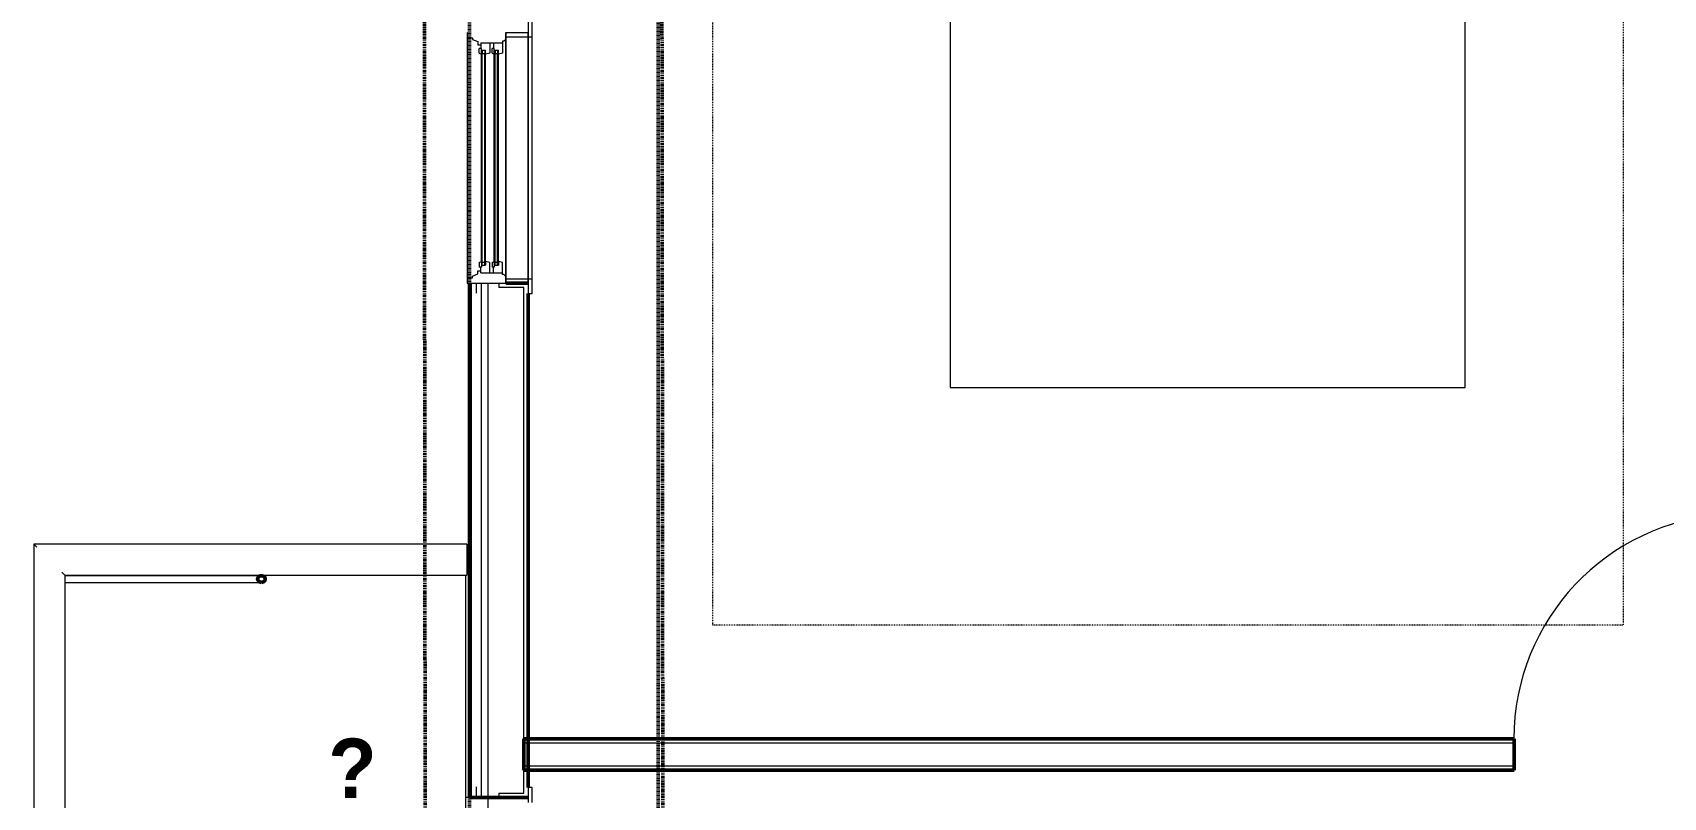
# Model space of a CAD drawing. Header units: inches. Extents: x -4217 to -1814, y 9706 to 12425.
# Drawn here: x -3926.9 to -3679.9, y 10203.5 to 10319.4 of the extents above; entities that cross this region are included whole.
import ezdxf

# ---------------------------------------------------------------- set-up
doc = ezdxf.new("R2010")
doc.units = ezdxf.units.IN
doc.header["$MEASUREMENT"] = 0
for name, pattern in [('Dash', [0.25, 0.125, -0.125]), ('Dash 1_16_', [0.125, 0.0625, -0.0625]), ('Double Dash 3_8_', [1, 0.375, -0.125, 0.125, -0.125, 0.125, -0.125])]:
    doc.linetypes.add(name, pattern=pattern)
for name, color, linetype, lineweight in [('A-ANNO-DIMS', 211, 'Continuous', 9), ('A-ANNO-DIMS-96', 211, 'Continuous', 9), ('A-AREA-IDEN', 2, 'Continuous', 9), ('A-DOOR-1', 250, 'Continuous', 9), ('A-DOOR-FRAM-1', 90, 'Continuous', 20), ('A-DOOR-FRAM-2', 250, 'Continuous', 9), ('A-FLOR-1', 50, 'Continuous', 13), ('A-FLOR-HRAL-1', 254, 'Continuous', 9), ('A-FLOR-HRAL-2', 250, 'Continuous', 9), ('A-GLAZ-1', 250, 'Continuous', 9), ('A-GLAZ-2', 90, 'Continuous', 20), ('A-WALL-3', 10, 'Continuous', 50), ('A-WALL-4', 50, 'Continuous', 13), ('C-PROP-LINE-1', 10, 'Double Dash 3_8_', 50), ('C-PROP-LINE-2', 91, 'Dash 1_16_', 50), ('I-FURN-1', 250, 'Continuous', 9), ('I-FURN-HDLN-1', 250, 'Dash', 9)]:
    doc.layers.add(name, color=color, linetype=linetype, lineweight=lineweight)
doc.styles.add('Century Gothic', font='ufonts.com_century-gothic.ttf', dxfattribs={"height": 9})
doc.styles.add('Century Gothic_B', font='GOTHICB.TTF', dxfattribs={"height": 9})
doc.dimstyles.new('OD__1_8__Tol__', dxfattribs={"dimscale": 12, "dimtxt": 9.397514, "dimasz": 1, "dimexe": 0.75, "dimexo": 0.5, "dimgap": 0.125, "dimtad": 1, "dimdec": 3, "dimrnd": 0.125, "dimzin": 3, "dimdsep": 46, "dimlunit": 4, "dimtxsty": 'Century Gothic', "dimblk1": 'OBLIQUE', "dimblk2": 'OBLIQUE', "dimsah": 1, "dimcen": 0.09, "dimdle": 0.75, "dimazin": 0, "dimtfac": 1, "dimtdec": 4, "dimtix": 1, "dimtmove": 0, "dimatfit": 3, "dimfxl": 1, "dimtvp": 1, "dimtfill": 1, "dimfrac": 2, "dimtolj": 1, "dimtzin": 0, "dimarcsym": 2})

# ---------------------------------------------------------------- blocks, each defined once
blk = doc.blocks.new('DIMBLOCK13-FLOOR PLAN - 3RD FLOOR')
at = {"layer": 'A-ANNO-DIMS-96', "lineweight": 50}
for p, q in [((-4043.68, 10348.59), (-4049.68, 10354.59)), ((-4043.68, 10348.59), (-4037.68, 10342.59)), ((-4043.68, 9984.63), (-4049.68, 9990.63)), ((-4043.68, 9984.63), (-4037.68, 9978.63))]:
    blk.add_line(p, q, dxfattribs=at)
at = {"layer": 'A-ANNO-DIMS-96'}
for p, q in [((-3858.47, 10348.59), (-4052.68, 10348.59)), ((-4043.68, 9975.63), (-4043.68, 10348.59)), ((-4043.68, 10348.59), (-3858.47, 10348.59)), ((-3862.29, 9984.63), (-4052.68, 9984.63)), ((-4043.68, 9984.63), (-3862.29, 9984.63))]:
    blk.add_line(p, q, dxfattribs=at)
at = {"layer": 'A-ANNO-DIMS-96', "color": 0, "insert": (-4056.71, 10147.37), "char_height": 9, "width": 46.1821, "attachment_point": 1, "rotation": 90, "line_spacing_factor": 0.984502, "style": 'Century Gothic', "bg_fill": 3, "box_fill_scale": 1.25, "bg_fill_color": 256, "bg_fill_true_color": 13158600, "bg_fill_transparency": 0}
blk.add_mtext('30\' - 4"', dxfattribs=at)
blk = doc.blocks.new('_Oblique')
at = {"color": 0, "linetype": 'ByBlock', "lineweight": -2}
blk.add_line((-0.5, -0.5), (0.5, 0.5), dxfattribs=at)
blk = doc.blocks.new('Railing - Baluster_01-2548053-FLOOR PLAN - 3RD FLOOR')
at = {"layer": 'A-FLOR-HRAL-1'}
blk.add_hatch(color=256, dxfattribs=at).paths.add_polyline_path([(0.59, 0.98), (-0.59, 0.98), (-0.59, 0.59), (0.59, 0.59)], flags=0)
at = {"layer": 'A-FLOR-HRAL-2'}
for p, q in [((-0.59, 0.59), (-0.59, 0.98)), ((0.59, 0.98), (0.59, 0.59))]:
    blk.add_line(p, q, dxfattribs=at)

msp = doc.modelspace()

# ---------------------------------------------------------------- linework, layer by layer
at = {"layer": 'A-DOOR-1'}
msp.add_arc((-3668.45443, 10212.3394), 34.06659, 93.365687, 180, dxfattribs=at)
at = {"layer": 'A-DOOR-FRAM-2'}
msp.add_line((-3851.22374, 10202.7019), (-3851.22374, 10204.9519), dxfattribs=at)
at = {"layer": 'A-GLAZ-1'}
msp.add_line((-3851.22374, 10279.82768), (-3851.22374, 10320.97611), dxfattribs=at)
at = {"layer": 'A-WALL-3'}
msp.add_line((-3702.45443, 10207.5894), (-3702.45443, 10212.3394), dxfattribs=at)
at = {"layer": 'C-PROP-LINE-1'}
msp.add_line((-3833.41046, 12088.68951), (-3830.99429, 9768.08086), dxfattribs=at)
at = {"layer": 'C-PROP-LINE-2'}
msp.add_line((-3832.16202, 10010.0894), (-3832.16202, 12088.5894), dxfattribs=at)
at = {"layer": 'I-FURN-1'}
for p, q in [((-3787.90604, 10344.3394), (-3787.90604, 10265.5894)), ((-3709.90604, 10265.5894), (-3709.90604, 10344.3394)), ((-3787.90604, 10265.5894), (-3709.90604, 10265.5894))]:
    msp.add_line(p, q, dxfattribs=at)
at = {"layer": 'I-FURN-HDLN-1'}
for p, q in [((-3823.90604, 10344.3394), (-3823.90604, 10229.5894)), ((-3685.90604, 10229.5894), (-3685.90604, 10344.3394)), ((-3823.90604, 10229.5894), (-3685.90604, 10229.5894))]:
    msp.add_line(p, q, dxfattribs=at)

# ---------------------------------------------------------------- texts
at = {"layer": 'A-AREA-IDEN', "insert": (-3882.14124, 10212.36932), "char_height": 9, "width": 8.787, "attachment_point": 1, "style": 'Century Gothic_B'}
msp.add_mtext('\\fCentury Gothic|b1|i0|c0|p34|;?', dxfattribs=at)

# ---------------------------------------------------------------- next in the draw order: dimensions: what is measured, and where the dimension line sits
at = {"layer": 'A-ANNO-DIMS'}
dim = msp.add_linear_dim(base=(-4043.6775575452, 10348.5893961105), p1=(-3856.2862366797, 9984.6268961105), p2=(-3852.4737366797, 10348.5893961105), angle=90, dimstyle='OD__1_8__Tol__', override={"dimpost": '<>', "dimfxl": 363.982467}, dxfattribs=at)
dim.commit()
dim.dimension.update_dxf_attribs({"geometry": 'DIMBLOCK13-FLOOR PLAN - 3RD FLOOR', "text_midpoint": (-4049.9039341947, 10166.6081461105)})

# ---------------------------------------------------------------- next in the draw order: linework, layer by layer
at = {"layer": 'A-DOOR-FRAM-1'}
for p, q in [((-3860.72374, 10203.4519), (-3861.29903, 10203.4519)), ((-3859.72374, 10205.0769), (-3859.72374, 10203.4519))]:
    msp.add_line(p, q, dxfattribs=at)
at = {"layer": 'A-DOOR-FRAM-2'}
for p, q in [((-3851.84874, 10204.9519), (-3851.84874, 10202.7019)), ((-3851.22374, 10204.9519), (-3851.84874, 10204.9519))]:
    msp.add_line(p, q, dxfattribs=at)
at = {"layer": 'A-FLOR-1'}
for p, q in [((-3861.29903, 10132.51381), (-3861.29903, 10237.1144)), ((-3857.97374, 10203.4519), (-3857.97374, 10167.3269))]:
    msp.add_line(p, q, dxfattribs=at)
at = {"layer": 'A-FLOR-HRAL-2'}
for p, q in [((-3861.11153, 10241.83881), (-3926.72374, 10241.83881)), ((-3926.72374, 10241.83881), (-3926.72374, 10127.7894)), ((-3861.11153, 10241.83881), (-3861.11153, 10241.36636)), ((-3861.11153, 10241.36636), (-3861.11153, 10237.58684)), ((-3861.11153, 10237.58684), (-3861.11153, 10237.1144)), ((-3921.99933, 10237.1144), (-3861.11153, 10237.1144)), ((-3921.99933, 10132.51381), (-3921.99933, 10237.1144))]:
    msp.add_line(p, q, dxfattribs=at)
for points, knots in [([(-3926.72374, 10241.83881), (-3926.72355, 10241.83881), (-3926.71568, 10241.83066), (-3926.68893, 10241.80409), (-3926.66163, 10241.77668), (-3926.63294, 10241.74799), (-3926.60658, 10241.72182), (-3926.57865, 10241.69362), (-3926.53967, 10241.65479), (-3926.49669, 10241.61185), (-3926.46058, 10241.57547), (-3926.42271, 10241.5379), (-3926.35425, 10241.46943), (-3926.29344, 10241.40759), (-3926.2513, 10241.36636)], [0, 0, 0, 0, 0.166666667, 0.25, 0.333333333, 0.416666667, 0.458333333, 0.5, 0.583333333, 0.666666667, 0.708333333, 0.75, 0.833333333, 1, 1, 1, 1]), ([(-3922.47177, 10237.58684), (-3922.42962, 10237.54561), (-3922.36887, 10237.48377), (-3922.29049, 10237.40552), (-3922.24402, 10237.35921), (-3922.2093, 10237.32418), (-3922.17553, 10237.29064), (-3922.14443, 10237.25958), (-3922.11648, 10237.23138), (-3922.09012, 10237.20521), (-3922.06144, 10237.17652), (-3922.03413, 10237.14911), (-3922.00739, 10237.12254), (-3921.99951, 10237.1144), (-3921.99933, 10237.1144)], [0, 0, 0, 0, 0.166666667, 0.25, 0.333333333, 0.375, 0.416666667, 0.5, 0.541666667, 0.583333333, 0.666666667, 0.75, 0.833333333, 1, 1, 1, 1])]:
    msp.add_open_spline(points, degree=3, knots=knots, dxfattribs=at)
at = {"layer": 'A-GLAZ-1'}
for p, q in [((-3855.22374, 10319.35111), (-3855.22374, 10281.45268)), ((-3851.84874, 10319.35111), (-3855.22374, 10319.35111)), ((-3855.22374, 10318.72611), (-3851.84874, 10318.72611)), ((-3851.84874, 10320.97611), (-3851.84874, 10279.82768)), ((-3851.84874, 10281.45268), (-3851.84874, 10319.35111)), ((-3851.84874, 10318.72611), (-3851.22374, 10318.72611)), ((-3858.78624, 10316.69486), (-3858.78624, 10316.10111)), ((-3858.41124, 10316.69486), (-3858.41124, 10316.10111)), ((-3856.84874, 10316.69486), (-3856.84874, 10316.10111)), ((-3856.47374, 10316.69486), (-3856.47374, 10316.10111)), ((-3858.91124, 10284.70268), (-3858.91124, 10316.10111)), ((-3858.78624, 10316.22611), (-3858.41124, 10316.22611)), ((-3858.78624, 10284.70268), (-3858.78624, 10316.10111)), ((-3858.41124, 10284.70268), (-3858.41124, 10316.10111)), ((-3858.28624, 10284.70268), (-3858.28624, 10316.10111)), ((-3856.97374, 10284.70268), (-3856.97374, 10316.10111)), ((-3856.84874, 10316.22611), (-3856.47374, 10316.22611)), ((-3856.84874, 10284.70268), (-3856.84874, 10316.10111)), ((-3856.47374, 10284.70268), (-3856.47374, 10316.10111)), ((-3856.34874, 10284.70268), (-3856.34874, 10316.10111)), ((-3858.78624, 10284.10893), (-3858.78624, 10284.70268)), ((-3858.78624, 10284.57768), (-3858.41124, 10284.57768)), ((-3858.41124, 10284.10893), (-3858.41124, 10284.70268)), ((-3856.84874, 10284.10893), (-3856.84874, 10284.70268)), ((-3856.84874, 10284.57768), (-3856.47374, 10284.57768)), ((-3856.47374, 10284.10893), (-3856.47374, 10284.70268)), ((-3855.22374, 10282.07768), (-3851.84874, 10282.07768)), ((-3851.84874, 10282.07768), (-3851.22374, 10282.07768)), ((-3855.22374, 10281.45268), (-3851.84874, 10281.45268)), ((-3851.84874, 10279.82768), (-3851.22374, 10279.82768))]:
    msp.add_line(p, q, dxfattribs=at)
at = {"layer": 'A-GLAZ-2'}
for p, q in [((-3861.09874, 10319.41361), (-3861.09874, 10281.39018)), ((-3855.22374, 10281.39018), (-3855.22374, 10319.41361)), ((-3861.09874, 10318.60111), (-3860.28624, 10318.60111)), ((-3860.28624, 10318.60111), (-3860.28624, 10318.32643)), ((-3860.28624, 10318.32643), (-3859.47374, 10318.00736)), ((-3859.47374, 10318.00736), (-3859.47374, 10317.53861)), ((-3859.47374, 10317.53861), (-3859.03624, 10317.53861)), ((-3859.25499, 10316.25736), (-3859.25499, 10316.97611)), ((-3858.91124, 10316.97611), (-3859.25499, 10316.97611)), ((-3859.25499, 10316.25736), (-3858.91124, 10316.10424)), ((-3859.03624, 10317.81986), (-3859.03624, 10316.97611)), ((-3859.03624, 10317.81986), (-3855.72374, 10317.81986)), ((-3858.91124, 10316.10424), (-3858.91124, 10316.97611)), ((-3858.91124, 10316.69486), (-3858.28624, 10316.69486)), ((-3858.28624, 10316.10111), (-3858.28624, 10316.69486)), ((-3857.66124, 10316.25736), (-3858.28624, 10316.10111)), ((-3857.66124, 10317.81986), (-3857.66124, 10316.25736)), ((-3857.31749, 10316.25736), (-3857.31749, 10316.97611)), ((-3856.97374, 10316.97611), (-3857.31749, 10316.97611)), ((-3857.31749, 10316.25736), (-3856.97374, 10316.10424)), ((-3857.09874, 10317.81986), (-3857.09874, 10316.97611)), ((-3856.97374, 10316.10424), (-3856.97374, 10316.97611)), ((-3856.97374, 10316.69486), (-3856.34874, 10316.69486)), ((-3856.34874, 10316.10111), (-3856.34874, 10316.69486)), ((-3855.72374, 10316.25736), (-3856.34874, 10316.10111)), ((-3855.5039, 10318.06986), (-3855.72374, 10318.06986)), ((-3855.72374, 10318.06986), (-3855.72374, 10316.25736)), ((-3855.5039, 10318.06986), (-3855.22374, 10318.40375)), ((-3859.25499, 10284.54643), (-3858.91124, 10284.69955)), ((-3859.25499, 10284.54643), (-3859.25499, 10283.82768)), ((-3858.91124, 10284.69955), (-3858.91124, 10283.82768)), ((-3858.28624, 10284.70268), (-3858.28624, 10284.10893)), ((-3857.66124, 10284.54643), (-3858.28624, 10284.70268)), ((-3857.66124, 10282.98393), (-3857.66124, 10284.54643)), ((-3857.31749, 10284.54643), (-3856.97374, 10284.69955)), ((-3857.31749, 10284.54643), (-3857.31749, 10283.82768)), ((-3856.97374, 10284.69955), (-3856.97374, 10283.82768)), ((-3856.34874, 10284.70268), (-3856.34874, 10284.10893)), ((-3855.72374, 10284.54643), (-3856.34874, 10284.70268)), ((-3855.72374, 10282.73393), (-3855.72374, 10284.54643)), ((-3861.09874, 10282.20268), (-3860.28624, 10282.20268)), ((-3860.28624, 10282.47736), (-3859.47374, 10282.79643)), ((-3860.28624, 10282.20268), (-3860.28624, 10282.47736)), ((-3859.47374, 10283.26518), (-3859.03624, 10283.26518)), ((-3859.47374, 10282.79643), (-3859.47374, 10283.26518)), ((-3858.91124, 10283.82768), (-3859.25499, 10283.82768)), ((-3859.03624, 10282.98393), (-3859.03624, 10283.82768)), ((-3859.03624, 10282.98393), (-3855.72374, 10282.98393)), ((-3858.91124, 10284.10893), (-3858.28624, 10284.10893)), ((-3856.97374, 10283.82768), (-3857.31749, 10283.82768)), ((-3857.09874, 10282.98393), (-3857.09874, 10283.82768)), ((-3856.97374, 10284.10893), (-3856.34874, 10284.10893)), ((-3855.5039, 10282.73393), (-3855.72374, 10282.73393)), ((-3855.5039, 10282.73393), (-3855.22374, 10282.40005)), ((-3861.09874, 10281.39018), (-3855.22374, 10281.39018)), ((-3859.72374, 10281.39018), (-3859.72374, 10279.89018))]:
    msp.add_line(p, q, dxfattribs=at)
at = {"layer": 'A-WALL-3'}
for p, q in [((-3860.72374, 10281.39018), (-3860.72374, 10203.4519)), ((-3851.84874, 10281.39018), (-3855.22374, 10281.39018)), ((-3851.84874, 10204.9519), (-3851.84874, 10279.82768)), ((-3702.45443, 10212.3394), (-3852.47374, 10212.3394)), ((-3852.47374, 10212.3394), (-3852.47374, 10207.5894)), ((-3852.47374, 10207.5894), (-3702.45443, 10207.5894)), ((-3860.72374, 10203.4519), (-3851.84874, 10203.4519))]:
    msp.add_line(p, q, dxfattribs=at)
at = {"layer": 'A-WALL-3', "flags": 128}
for points in [[(-3892.24315, 10237.05262), (-3892.38425, 10237.03809), (-3892.51714, 10236.99535), (-3892.63412, 10236.92687), (-3892.72837, 10236.83665), (-3892.79442, 10236.72992), (-3892.82844, 10236.61289), (-3892.82844, 10236.49235), (-3892.79442, 10236.37532), (-3892.72837, 10236.26859), (-3892.63412, 10236.17836), (-3892.51714, 10236.10989), (-3892.38425, 10236.06715), (-3892.24315, 10236.05262)], [(-3892.24315, 10236.05262), (-3892.10205, 10236.06715), (-3891.96915, 10236.10989), (-3891.85218, 10236.17836), (-3891.75793, 10236.26859), (-3891.69187, 10236.37532), (-3891.65786, 10236.49235), (-3891.65786, 10236.61289), (-3891.69187, 10236.72992), (-3891.75793, 10236.83665), (-3891.85218, 10236.92687), (-3891.96915, 10236.99535), (-3892.10205, 10237.03809), (-3892.24315, 10237.05262)]]:
    msp.add_lwpolyline(points, dxfattribs=at)
at = {"layer": 'A-WALL-4'}
for p, q in [((-3860.47374, 10281.39018), (-3860.47374, 10203.4519)), ((-3858.97374, 10281.39018), (-3858.97374, 10203.4519)), ((-3857.97374, 10281.39018), (-3857.97374, 10203.4519)), ((-3856.28624, 10281.39018), (-3856.28624, 10280.76518)), ((-3852.47374, 10280.76518), (-3856.28624, 10280.76518)), ((-3852.47374, 10204.0769), (-3852.47374, 10280.76518)), ((-3921.99949, 10236.05262), (-3892.24315, 10236.05262)), ((-3892.24315, 10237.05262), (-3921.99934, 10237.05262)), ((-3852.47374, 10211.7144), (-3702.45443, 10211.7144)), ((-3852.47374, 10208.2144), (-3702.45443, 10208.2144)), ((-3856.28624, 10204.0769), (-3856.28624, 10203.4519)), ((-3856.28624, 10204.0769), (-3852.47374, 10204.0769))]:
    msp.add_line(p, q, dxfattribs=at)
at = {"layer": 'C-PROP-LINE-1'}
msp.add_line((-3869.44796, 12124.68951), (-3867.12227, 9890.97905), dxfattribs=at)
at = {"layer": 'C-PROP-LINE-2'}
msp.add_line((-3860.72374, 9980.1894), (-3860.72374, 11434.3894), dxfattribs=at)

# ---------------------------------------------------------------- next in the draw order: block references
at = {"rotation": 270.0000000000003}
msp.add_blockref('Railing - Baluster_01-2548053-FLOOR PLAN - 3RD FLOOR', (-3861.70208, 10239.4766), dxfattribs=at)

doc.saveas('drawing.dxf')
